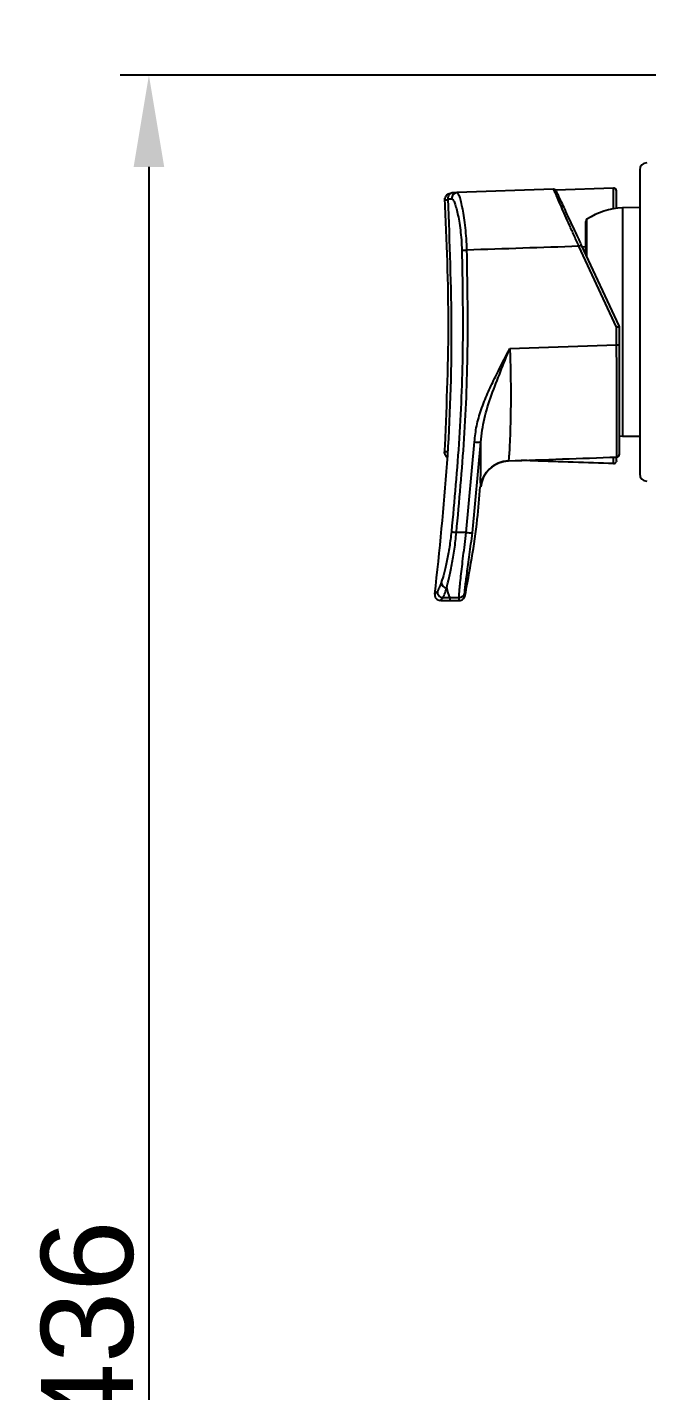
# Model space of a CAD drawing. Header units: millimetres. Extents: x 6110 to 6704, y -3675 to -2835.
# Drawn here: x 6533.4 to 6560.4, y -3416.9 to -3357.6 of the extents above; entities that cross this region are included whole.
import ezdxf

# ---------------------------------------------------------------- set-up
doc = ezdxf.new("R2010")
doc.units = ezdxf.units.MM
doc.header["$LTSCALE"] = 0.1
doc.layers.get('0').update_dxf_attribs({"lineweight": 13})
doc.layers.add('DIM', color=3, linetype='Continuous', lineweight=9)
doc.styles.get("Standard").update_dxf_attribs({"font": 'arial.ttf'})
doc.dimstyles.new('ISO-25', dxfattribs={"dimtxt": 2.5, "dimasz": 2.5, "dimexe": 1.25, "dimexo": 0.625, "dimtad": 1, "dimlfac": 5, "dimtxsty": 'Standard', "dimcen": 2.5, "dimadec": 0, "dimazin": 0, "dimtfac": 1, "dimtmove": 0, "dimatfit": 3, "dimfxl": 0, "dimarcsym": 0})

# ---------------------------------------------------------------- blocks, each defined once
blk = doc.blocks.new('*D58')
at = {"layer": 'Defpoints', "color": 0}
for p in [(6562.605, -3345.432), (6562.605, -3381.42), (6597.855, -3381.42)]:
    blk.add_point(p, dxfattribs=at)
at = {"layer": 'DIM', "color": 0, "lineweight": -2}
for p, q in [((6562.605, -3380.795), (6562.605, -3344.182)), ((6597.855, -3380.795), (6597.855, -3344.182)), ((6562.605, -3345.432), (6541.641, -3345.432)), ((6593.855, -3345.432), (6566.605, -3345.432))]:
    blk.add_line(p, q, dxfattribs=at)
at = {"layer": 'DIM', "color": 0}
for points in [[(6566.605, -3344.765), (6566.605, -3346.099), (6562.605, -3345.432)], [(6593.855, -3344.765), (6593.855, -3346.099), (6597.855, -3345.432)]]:
    blk.add_solid(points, dxfattribs=at)
at = {"layer": 'DIM', "color": 0, "insert": (6546.111, -3342.799), "char_height": 4, "attachment_point": 5}
blk.add_mtext('141', dxfattribs=at)
blk = doc.blocks.new('*D96')
at = {"color": 3, "lineweight": -2}
for p, q in [((6563.505, -3359.694), (6537.449, -3359.694)), ((6538.699, -3363.694), (6538.699, -3464.687)), ((6597.23, -3468.687), (6537.449, -3468.687))]:
    blk.add_line(p, q, dxfattribs=at)
at = {"color": 3}
for points in [[(6538.032, -3363.694), (6539.365, -3363.694), (6538.699, -3359.694)], [(6538.032, -3464.687), (6539.365, -3464.687), (6538.699, -3468.687)]]:
    blk.add_solid(points, dxfattribs=at)
at = {"layer": 'Defpoints', "color": 0}
for p in [(6564.13, -3359.694), (6538.699, -3468.687), (6597.855, -3468.687)]:
    blk.add_point(p, dxfattribs=at)
at = {"color": 3, "insert": (6536.03, -3414.19), "char_height": 4, "attachment_point": 5, "rotation": 90}
blk.add_mtext('436', dxfattribs=at)

msp = doc.modelspace()

# ---------------------------------------------------------------- linework, layer by layer
at = {"linetype": 'Continuous', "lineweight": 25}
for p, q in [((6552.1145, -3364.811), (6551.9486, -3364.8168)), ((6556.3098, -3364.6645), (6552.1145, -3364.811)), ((6558.9125, -3364.6126), (6556.4006, -3364.7003)), ((6551.5716, -3365.1241), (6551.7389, -3365.1182)), ((6551.7077, -3365.0803), (6551.875, -3365.0745)), ((6560.0547, -3365.4643), (6559.3043, -3365.4774)), ((6559.3043, -3365.4774), (6559.3043, -3370.4393)), ((6557.7606, -3367.5675), (6557.7606, -3365.969)), ((6559.0527, -3370.6653), (6557.4098, -3367.1476)), ((6559.1662, -3370.6098), (6557.5266, -3367.0936)), ((6557.7043, -3367.1767), (6557.5675, -3367.1813)), ((6559.0527, -3371.4344), (6559.0527, -3370.6653)), ((6559.1779, -3371.4315), (6559.1779, -3370.6627)), ((6559.3043, -3370.4393), (6559.3043, -3375.4012)), ((6554.4053, -3371.5868), (6559.0527, -3371.4344)), ((6552.5051, -3379.5927), (6552.8661, -3375.6608)), ((6552.7784, -3379.6138), (6553.1399, -3375.664)), ((6559.176, -3375.394), (6559.3043, -3375.4012)), ((6559.3043, -3375.4012), (6560.0547, -3375.4143)), ((6551.71, -3376.0963), (6551.5576, -3376.0909)), ((6558.9125, -3376.6035), (6558.9125, -3376.581)), ((6552.5051, -3379.5927), (6552.0805, -3379.5977)), ((6551.2528, -3382.1526), (6551.1343, -3382.2759)), ((6551.4933, -3382.431), (6551.8121, -3382.4319)), ((6551.8121, -3382.4319), (6552.1986, -3382.4262)), ((6551.8121, -3382.5643), (6551.8121, -3382.4319)), ((6551.8121, -3382.5643), (6552.2061, -3382.5643)), ((6552.2057, -3382.5643), (6552.1986, -3382.4262))]:
    msp.add_line(p, q, dxfattribs=at)
at = {"linetype": 'Continuous', "lineweight": 25, "flags": 128}
msp.add_lwpolyline([(6559.0418, -3376.4786), (6559.0393, -3376.5035), (6559.0327, -3376.5256)], dxfattribs=at)
at = {"linetype": 'Continuous', "lineweight": 25}
for centre, radius, start, end in [((6560.3668, -3363.8255), 0.3125, 91, 180), ((6552.1239, -3365.0601), 0.2493, 92.169609, 183.299869), ((6556.3142, -3364.7894), 0.125, 25, 92), ((6558.9168, -3364.7375), 0.125, 0, 92), ((6559.409, -3368.4756), 3.0001, 91.999592, 123.327972), ((6557.8293, -3366.0734), 0.125, 123.331146, 180), ((6552.1139, -3354.6256), 12.694, 270.919898, 271.912016), ((6561.4039, -3375.6355), 9.3807, 114.414123, 115.199463), ((6559.0529, -3370.6627), 0.125, 0, 25), ((6559.084, -3370.1179), 1.3169, 268.635056, 274.08777), ((6553.0245, -3373.8357), 1.8319, 265.040981, 273.613641), ((6559.0529, -3376.1936), 0.125, 272, 0), ((6554.3859, -3377.7324), 1.25, 92.000602, 174.651054), ((6558.9168, -3376.4786), 0.125, 268, 302.534177), ((6560.3668, -3377.0531), 0.3125, 180, 269), ((6552.1747, -3378.3511), 1.2501, 255.554057, 265.67437), ((6552.7343, -3378.4028), 1.2118, 259.097297, 272.085464), ((6551.5029, -3382.1797), 0.2515, 173.827521, 267.811429), ((6551.676, -3381.7571), 0.2538, 182.448573, 265.428623), ((6552.5783, -3381.908), 0.9282, 186.315255, 214.362199), ((6552.1989, -3382.1764), 0.2498, 269.915412, 348.595688), ((6551.8121, -3370.8535), 11.7108, 267.910326, 270)]:
    msp.add_arc(centre, radius, start, end, dxfattribs=at)
for points, knots in [([(6560.0543, -3363.8255), (6560.0543, -3363.8471), (6560.0543, -3363.8688), (6560.0543, -3363.9568), (6560.0543, -3363.9685), (6560.0543, -3364.0596), (6560.0543, -3364.317), (6560.0543, -3364.7015), (6560.0543, -3364.9512), (6560.0543, -3364.9843), (6560.0543, -3365.2294), (6560.0543, -3365.778), (6560.0543, -3366.4074), (6560.0543, -3366.7812), (6560.0543, -3366.8305), (6560.0543, -3367.1924), (6560.0543, -3367.9484), (6560.0543, -3368.7272), (6560.0543, -3369.168), (6560.0543, -3369.2261), (6560.0543, -3369.6496), (6560.0543, -3370.4981), (6560.0543, -3371.3077), (6560.0543, -3371.7484), (6560.0543, -3371.8064), (6560.0543, -3372.2271), (6560.0543, -3373.0389), (6560.0543, -3373.7559), (6560.0543, -3374.1295), (6560.0543, -3374.1786), (6560.0543, -3374.5323), (6560.0543, -3375.1838), (6560.0543, -3375.6993), (6560.0543, -3375.9488), (6560.0543, -3375.9815), (6560.0543, -3376.2145), (6560.0543, -3376.6064), (6560.0543, -3376.8418), (6560.0543, -3376.9293), (6560.0543, -3376.9406), (6560.0543, -3376.9788), (6560.0543, -3377.0367), (6560.0543, -3377.047), (6560.0543, -3377.053)], [0, 0, 0, 0, 0.0624797, 0.0627679, 0.0649695, 0.0710231, 0.1249952, 0.1874745, 0.187766, 0.1899742, 0.1960313, 0.2499897, 0.3124688, 0.3127605, 0.3149688, 0.3210258, 0.374984, 0.4374632, 0.4377548, 0.439963, 0.44602, 0.4999781, 0.5624573, 0.5627487, 0.5649572, 0.5710141, 0.624972, 0.6874511, 0.6877424, 0.6899508, 0.6960078, 0.7499656, 0.8124446, 0.812736, 0.8149444, 0.8210013, 0.8749593, 0.9374377, 0.9377302, 0.9399399, 0.9459974, 0.9687745, 1, 1, 1, 1]), ([(6551.8125, -3364.8605), (6551.7808, -3364.865), (6551.732, -3364.872), (6551.6744, -3364.906), (6551.6353, -3364.9404), (6551.6045, -3364.9825), (6551.5758, -3365.0429), (6551.5733, -3365.0921), (6551.5716, -3365.1241)], [0, 0, 0, 0, 0.2391727, 0.3681812, 0.500002, 0.6318161, 0.7608216, 1, 1, 1, 1]), ([(6551.9486, -3364.8168), (6551.9169, -3364.8213), (6551.8681, -3364.8283), (6551.8105, -3364.8622), (6551.7713, -3364.8967), (6551.7405, -3364.9388), (6551.7119, -3364.9992), (6551.7093, -3365.0484), (6551.7077, -3365.0803)], [0, 0, 0, 0, 0.2391747, 0.368176, 0.4999979, 0.6318131, 0.7608197, 1, 1, 1, 1]), ([(6552.5375, -3367.3126), (6552.5304, -3367.1445), (6552.5163, -3366.8099), (6552.4727, -3366.3302), (6552.4173, -3365.8938), (6552.3529, -3365.5151), (6552.2855, -3365.2073), (6552.2203, -3364.9816), (6552.1607, -3364.837), (6552.1299, -3364.8196), (6552.1145, -3364.811)], [0, 0, 0, 0, 0.1261705, 0.2511791, 0.3765341, 0.5009765, 0.6261071, 0.7504512, 0.8753571, 1, 1, 1, 1]), ([(6557.4098, -3367.1476), (6557.3402, -3366.9912), (6557.2009, -3366.6783), (6556.999, -3366.2242), (6556.8102, -3365.7992), (6556.6418, -3365.4196), (6556.4998, -3365.0989), (6556.3929, -3364.8564), (6556.3224, -3364.6954), (6556.314, -3364.6748), (6556.3098, -3364.6645)], [0, 0, 0, 0, 0.124558, 0.2493089, 0.3737346, 0.4987661, 0.6232628, 0.7487378, 0.8735599, 1, 1, 1, 1]), ([(6557.5266, -3367.0936), (6557.4574, -3366.9452), (6557.3188, -3366.6482), (6557.1179, -3366.2172), (6556.9298, -3365.8138), (6556.7618, -3365.4535), (6556.6198, -3365.1491), (6556.5124, -3364.9188), (6556.4411, -3364.766), (6556.432, -3364.7464), (6556.4274, -3364.7366)], [0, 0, 0, 0, 0.1249236, 0.2500113, 0.374694, 0.4998612, 0.6243326, 0.7496063, 0.8740587, 1, 1, 1, 1]), ([(6558.9139, -3365.5299), (6558.9138, -3365.4698), (6558.9135, -3365.2796), (6558.9131, -3365.0283), (6558.9127, -3364.7916), (6558.9125, -3364.6412), (6558.9125, -3364.6221), (6558.9125, -3364.6126)], [0, 0, 0, 0, 0.1030681, 0.3265444, 0.5507198, 0.7749774, 1, 1, 1, 1]), ([(6559.0327, -3364.6906), (6559.0178, -3364.668), (6558.9882, -3364.6229), (6558.9377, -3364.6242), (6558.9125, -3364.6248)], [0, 0, 0, 0, 0.50186415, 1, 1, 1, 1]), ([(6559.0418, -3365.5061), (6559.0418, -3365.4844), (6559.0418, -3365.3404), (6559.0418, -3365.1338), (6559.0418, -3364.9072), (6559.0418, -3364.7648), (6559.0418, -3364.7466), (6559.0418, -3364.7375)], [0, 0, 0, 0, 0.0423547, 0.280964, 0.5203102, 0.7597488, 1, 1, 1, 1]), ([(6551.7044, -3365.0804), (6551.7768, -3366.9796), (6551.923, -3370.8166), (6551.7316, -3376.5619), (6551.3301, -3380.3831), (6551.1313, -3382.2756)], [0, 0, 0, 0, 0.3309548, 0.6686235, 1, 1, 1, 1]), ([(6551.5675, -3365.0511), (6551.6443, -3366.9021), (6551.7979, -3370.6041), (6551.6351, -3374.3058), (6551.5538, -3376.1566)], [0, 0, 0, 0, 0.5, 1, 1, 1, 1]), ([(6551.875, -3365.0745), (6551.8923, -3365.0821), (6551.927, -3365.0975), (6551.9916, -3365.2267), (6552.0609, -3365.4288), (6552.1315, -3365.7046), (6552.198, -3366.0441), (6552.2545, -3366.4356), (6552.298, -3366.8664), (6552.3111, -3367.1671), (6552.3177, -3367.318)], [0, 0, 0, 0, 0.1255212, 0.2512503, 0.3762119, 0.5016398, 0.62597, 0.7507916, 0.8749183, 1, 1, 1, 1]), ([(6557.7043, -3367.4749), (6557.7043, -3367.4335), (6557.7043, -3367.1689), (6557.7043, -3366.7918), (6557.7043, -3366.3799), (6557.7043, -3366.123), (6557.7043, -3366.0899), (6557.7043, -3366.0734)], [0, 0, 0, 0, 0.0442988, 0.2832237, 0.5221491, 0.7610727, 1, 1, 1, 1]), ([(6552.3177, -3367.318), (6552.3409, -3368.6817), (6552.3872, -3371.4075), (6552.2344, -3375.4952), (6551.9868, -3378.2057), (6551.8629, -3379.5617)], [0, 0, 0, 0, 0.33346257, 0.66653006, 1, 1, 1, 1]), ([(6552.0805, -3379.5977), (6552.2049, -3378.238), (6552.454, -3375.5177), (6552.6075, -3371.4162), (6552.5608, -3368.6802), (6552.5375, -3367.3126)], [0, 0, 0, 0, 0.33322944, 0.66670006, 1, 1, 1, 1]), ([(6557.4098, -3367.1476), (6556.5963, -3367.1751), (6554.9691, -3367.2301), (6553.348, -3367.2851), (6552.5375, -3367.3126)], [0, 0, 0, 0, 0.5000029, 1, 1, 1, 1]), ([(6559.0529, -3370.6652), (6559.0678, -3370.6582), (6559.0976, -3370.6442), (6559.1327, -3370.6273), (6559.1532, -3370.6172), (6559.1643, -3370.6114), (6559.1655, -3370.6104), (6559.1662, -3370.6098)], [0, 0, 0, 0, 0.2495587, 0.4991306, 0.6924479, 0.8320324, 1, 1, 1, 1]), ([(6559.1779, -3370.6627), (6559.1771, -3370.6629), (6559.1756, -3370.6633), (6559.1632, -3370.664), (6559.1443, -3370.6645), (6559.1207, -3370.6649), (6559.0914, -3370.6652), (6559.0686, -3370.6653), (6559.0529, -3370.6653)], [0, 0, 0, 0, 0.1676115, 0.3069935, 0.5002057, 0.6534158, 0.7606265, 1, 1, 1, 1]), ([(6559.0573, -3376.3185), (6559.0572, -3376.3005), (6559.0571, -3376.2644), (6559.0567, -3375.9761), (6559.0562, -3375.5274), (6559.0556, -3374.9191), (6559.055, -3374.1769), (6559.0542, -3373.3287), (6559.0534, -3372.4032), (6559.0529, -3371.7581), (6559.0527, -3371.4344)], [0, 0, 0, 0, 0.12482742, 0.24998524, 0.37452182, 0.49978247, 0.62432945, 0.74946782, 0.87432524, 1, 1, 1, 1]), ([(6559.1779, -3376.1936), (6559.1779, -3376.176), (6559.1779, -3376.1408), (6559.1779, -3375.8597), (6559.1779, -3375.4222), (6559.1779, -3374.8291), (6559.1779, -3374.1054), (6559.1779, -3373.2784), (6559.1779, -3372.3761), (6559.1779, -3371.747), (6559.1779, -3371.4315)], [0, 0, 0, 0, 0.1248264, 0.2499826, 0.3745176, 0.4997785, 0.6243255, 0.7494652, 0.8743244, 1, 1, 1, 1]), ([(6552.8661, -3375.6608), (6552.8908, -3375.4256), (6552.9409, -3374.9486), (6553.153, -3374.2455), (6553.3783, -3373.6742), (6553.581, -3373.2268), (6553.7389, -3372.8974), (6553.8968, -3372.581), (6554.071, -3372.24), (6554.2384, -3371.915), (6554.3555, -3371.6846), (6554.4053, -3371.5868)], [0, 0, 0, 0, 0.1612937, 0.3271719, 0.5000602, 0.5813506, 0.6631218, 0.7499752, 0.8232333, 0.924985, 1, 1, 1, 1]), ([(6553.1399, -3375.664), (6553.1812, -3375.3214), (6553.2651, -3374.6254), (6553.6047, -3373.6158), (6553.9961, -3372.606), (6554.2685, -3371.9274), (6554.4053, -3371.5868)], [0, 0, 0, 0, 0.24163705, 0.49096513, 0.74442896, 1, 1, 1, 1]), ([(6554.4053, -3371.5868), (6554.4155, -3371.9095), (6554.4359, -3372.5551), (6554.4451, -3373.4829), (6554.4405, -3374.3345), (6554.4244, -3375.0791), (6554.4019, -3375.6889), (6554.3778, -3376.1389), (6554.3561, -3376.4284), (6554.3468, -3376.4649), (6554.3423, -3376.4832)], [0, 0, 0, 0, 0.1247565, 0.24957442, 0.37477335, 0.49942589, 0.62487101, 0.74962651, 0.87499367, 1, 1, 1, 1]), ([(6553.1414, -3377.6159), (6553.1389, -3377.5912), (6553.134, -3377.5418), (6553.1348, -3377.1417), (6553.1389, -3376.5355), (6553.1396, -3375.9547), (6553.1399, -3375.664)], [0, 0, 0, 0, 0.2503752, 0.5012613, 0.7503569, 1, 1, 1, 1]), ([(6551.5576, -3376.0909), (6551.5592, -3376.1229), (6551.5617, -3376.1721), (6551.5901, -3376.2329), (6551.6213, -3376.2744), (6551.649, -3376.3017), (6551.6672, -3376.3117), (6551.67, -3376.3133)], [0, 0, 0, 0, 0.3642217, 0.5607165, 0.7615188, 0.9623104, 1, 1, 1, 1]), ([(6553.1439, -3377.6158), (6553.1722, -3377.4725), (6553.2307, -3377.176), (6553.5128, -3376.8039), (6553.9007, -3376.544), (6554.2001, -3376.5029), (6554.3449, -3376.4831)], [0, 0, 0, 0, 0.2416926, 0.4999998, 0.7583081, 1, 1, 1, 1]), ([(6554.3423, -3376.4832), (6555.127, -3376.4558), (6556.6966, -3376.401), (6558.2704, -3376.346), (6559.0573, -3376.3185)], [0, 0, 0, 0, 0.5, 1, 1, 1, 1]), ([(6558.9125, -3376.6035), (6557.7485, -3376.5629), (6556.41, -3376.5161), (6555.0777, -3376.4696), (6554.9039, -3376.4636)], [0, 0, 0, 0, 0.8695247, 1, 1, 1, 1]), ([(6558.9125, -3376.581), (6558.9125, -3376.5752), (6558.9126, -3376.5578), (6558.9127, -3376.4685), (6558.9129, -3376.3574), (6558.913, -3376.3236)], [0, 0, 0, 0, 0.2611397, 0.7747329, 1, 1, 1, 1]), ([(6558.9125, -3376.592), (6558.9368, -3376.5923), (6558.9734, -3376.5927), (6559.0148, -3376.5598), (6559.0268, -3376.5369), (6559.0327, -3376.5255)], [0, 0, 0, 0, 0.496353, 0.7495626, 1, 1, 1, 1]), ([(6559.0418, -3376.4786), (6559.0418, -3376.4716), (6559.0418, -3376.4584), (6559.0418, -3376.364), (6559.0418, -3376.3194)], [0, 0, 0, 0, 0.5284974, 1, 1, 1, 1]), ([(6552.4428, -3382.4029), (6552.6546, -3381.2815), (6552.9542, -3379.6945), (6553.0774, -3378.0855), (6553.1135, -3377.6134)], [0, 0, 0, 0, 0.7066101, 1, 1, 1, 1]), ([(6551.8629, -3379.5617), (6551.8358, -3379.7865), (6551.7816, -3380.2372), (6551.6666, -3380.85), (6551.5412, -3381.3845), (6551.462, -3381.64), (6551.4224, -3381.7679)], [0, 0, 0, 0, 0.2486986, 0.4985781, 0.7490569, 1, 1, 1, 1]), ([(6551.6557, -3382.0101), (6551.6932, -3381.8702), (6551.7683, -3381.5901), (6551.889, -3381.0052), (6552.0006, -3380.335), (6552.0538, -3379.8433), (6552.0805, -3379.5977)], [0, 0, 0, 0, 0.2496391, 0.4996273, 0.7499817, 1, 1, 1, 1]), ([(6552.1986, -3382.4262), (6552.1973, -3382.3976), (6552.1949, -3382.3407), (6552.2095, -3382.1396), (6552.2363, -3381.8625), (6552.275, -3381.509), (6552.3233, -3381.0929), (6552.3793, -3380.6252), (6552.4406, -3380.1209), (6552.4836, -3379.7687), (6552.5051, -3379.5927)], [0, 0, 0, 0, 0.1254639, 0.2501779, 0.3753781, 0.5000888, 0.6251874, 0.7499996, 0.8750306, 1, 1, 1, 1]), ([(6552.4438, -3382.2258), (6552.4443, -3382.1994), (6552.4453, -3382.1468), (6552.4648, -3381.9615), (6552.4962, -3381.7059), (6552.553, -3381.2731), (6552.6286, -3380.7189), (6552.7128, -3380.1008), (6552.7565, -3379.7761), (6552.7784, -3379.6138)], [0, 0, 0, 0, 0.1253055, 0.249956, 0.375194, 0.5000356, 0.7494713, 0.8747734, 1, 1, 1, 1]), ([(6551.4224, -3381.7679), (6551.3887, -3381.8632), (6551.3212, -3382.0545), (6551.2757, -3382.1198), (6551.2528, -3382.1526)], [0, 0, 0, 0, 0.49818308, 1, 1, 1, 1]), ([(6551.4933, -3382.431), (6551.5148, -3382.3951), (6551.5577, -3382.3235), (6551.6231, -3382.1143), (6551.6557, -3382.0101)], [0, 0, 0, 0, 0.5016838, 1, 1, 1, 1]), ([(6552.4438, -3382.2258), (6552.4473, -3382.2945), (6552.4508, -3382.3631), (6552.4508, -3382.3631), (6552.4508, -3382.3631)], [0, 0, 0, 0, 0.99999409, 1, 1, 1, 1]), ([(6551.1343, -3382.2759), (6551.1339, -3382.3091), (6551.1334, -3382.3603), (6551.1602, -3382.4246), (6551.1906, -3382.4698), (6551.2304, -3382.507), (6551.2896, -3382.5436), (6551.3402, -3382.5512), (6551.3731, -3382.5561)], [0, 0, 0, 0, 0.2382612, 0.3675946, 0.5000008, 0.632413, 0.7617391, 1, 1, 1, 1]), ([(6551.3865, -3382.5421), (6551.3835, -3382.5452), (6551.3746, -3382.5545), (6551.4459, -3382.4803), (6551.4933, -3382.431)], [0, 0, 0, 0, 0.3348762, 1, 1, 1, 1]), ([(6552.2056, -3382.5643), (6552.2334, -3382.5616), (6552.2906, -3382.556), (6552.3671, -3382.5112), (6552.426, -3382.445), (6552.4427, -3382.3899), (6552.4508, -3382.3631)], [0, 0, 0, 0, 0.2424833, 0.4999968, 0.7575252, 1, 1, 1, 1])]:
    msp.add_open_spline(points, degree=3, knots=knots, dxfattribs=at)

# ---------------------------------------------------------------- dimensions: what is measured, and where the dimension line sits
dim = msp.add_linear_dim(base=(6538.6988, -3468.6866), p1=(6564.1301, -3359.6939), p2=(6597.8554, -3468.6866), angle=90, dimstyle='ISO-25', override={"dimtxt": 4, "dimasz": 4, "dimdec": 0, "dimlfac": 4, "dimclrd": 3, "dimclre": 3, "dimclrt": 3, "dimadec": 1, "dimtdec": 0, "dimfxl": 1.25, "dimtfill": 1})
dim.commit()
dim.dimension.update_dxf_attribs({"geometry": '*D96', "text_midpoint": (6536.0302, -3414.1903)})
at = {"layer": 'DIM'}
dim = msp.add_linear_dim(base=(6562.6054, -3345.4321), p1=(6597.8554, -3381.4203), p2=(6562.6054, -3381.4203), dimstyle='ISO-25', override={"dimtxt": 4, "dimasz": 4, "dimlfac": 4, "dimadec": 1, "dimfxl": 1.25}, dxfattribs=at)
dim.commit()
dim.dimension.update_dxf_attribs({"geometry": '*D58', "text_midpoint": (6546.1108, -3345.4321), "dimtype": 160})

doc.saveas('drawing.dxf')
